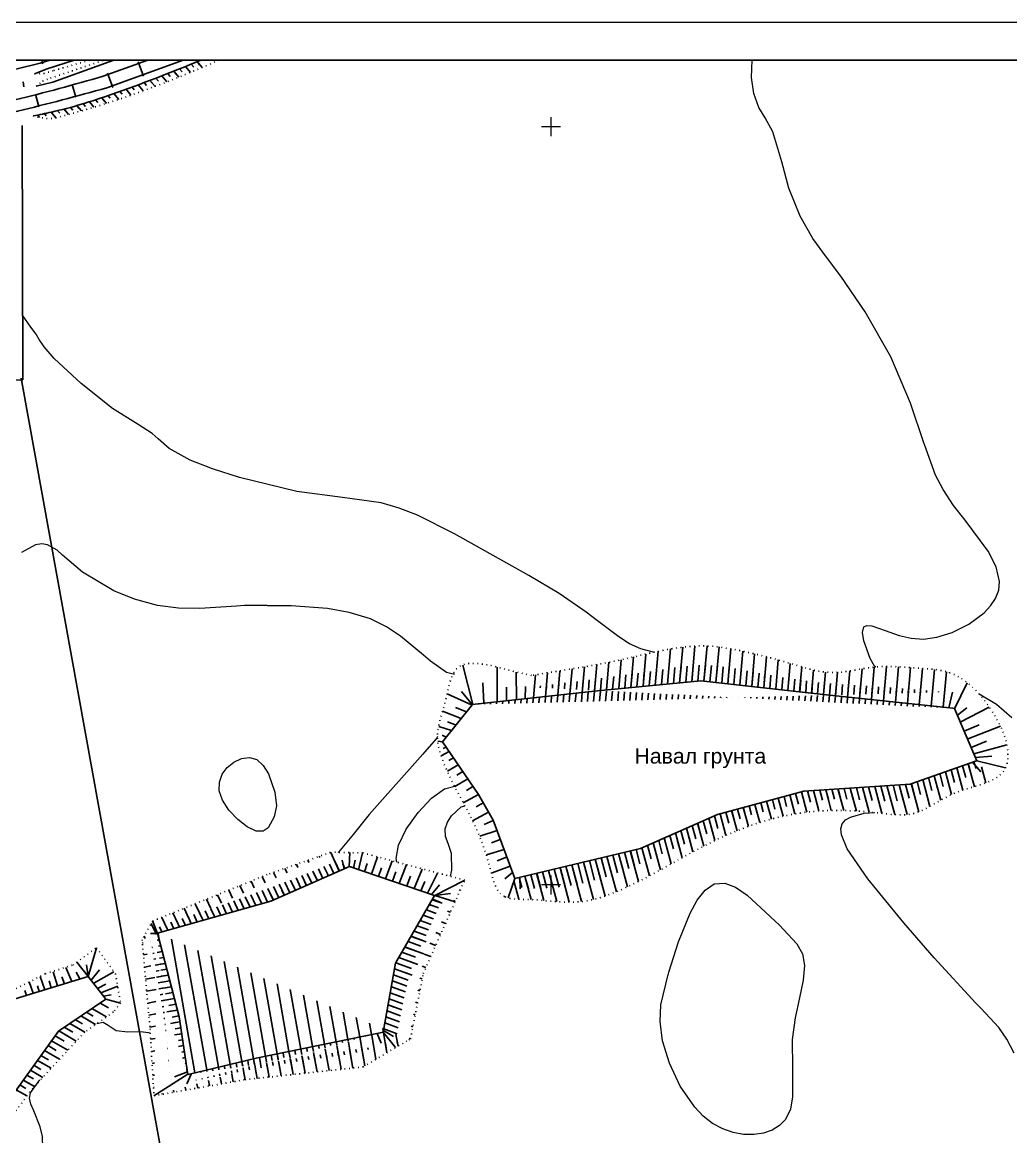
# Model space of a CAD drawing. Header units: millimetres. Extents: x 0 to 9536964, y 0 to 4781485.
# Drawn here: x 9536630.3 to 9536760.6, y 4780866.8 to 4781013.8 of the extents above; entities that cross this region are included whole.
import ezdxf
from ezdxf.enums import TextEntityAlignment as Align

# ---------------------------------------------------------------- set-up
doc = ezdxf.new("R2010")
doc.units = ezdxf.units.MM
doc.linetypes.add('Подошва насыпи (выемки)', pattern=[1, 0, 0.5, -0.5])
for name, color, linetype in [('04 05 26.Изолинии.Утолщённые', 7, 'Continuous'), ('ЖД', 7, 'Continuous'), ('Ограждение', 7, 'Continuous'), ('Сетка', 7, 'Continuous')]:
    doc.layers.add(name, color=color, linetype=linetype)
doc.layers.add('Рамка 1', color=3, linetype='Continuous', lineweight=50)
doc.styles.add('Arial_00010', font='arial.ttf', dxfattribs={"height": 0.2})
doc.linetypes.add('Ограда металлическая высотой 1 м и более (на железобетонных квадратных столбах)', pattern='A,3,[39,IndorTopo.shx,S=0.1,R=0,X=0,Y=0],-0.5,0,-0.5', length=4)
pattern_1 = [(99.99999999999999, (0, 0), (-1.56338230790688, -0.2756664820462518), [])]

msp = doc.modelspace()

# ---------------------------------------------------------------- hatches: boundary and pattern name
h = msp.add_hatch()
h.set_pattern_fill('LINE', color=256, scale=0.25, angle=85)
h.set_pattern_definition([(85, (0, 0), (-0.7907295416103229, 0.06917987080595364), [])])
edge = h.paths.add_edge_path()
edge.add_spline(control_points=[(9536697.203372374, 4780926.07300665), (9536700.39403686, 4780926.45832567), (9536706.22429213, 4780927.162413567), (9536713.820365943, 4780928.231561804), (9536720.308191814, 4780929.336533552), (9536727.02189012, 4780927.98844694), (9536734.538373599, 4780926.613301923), (9536743.269896336, 4780926.183792153), (9536749.058032427, 4780925.697081705), (9536752.139874078, 4780925.43793705)], knot_values=[0, 0, 0, 0, 9.634375919342537, 17.60475639157977, 23.0861439249652, 29.17381888132978, 37.90874524753725, 46.05937306303172, 55.34104762522531, 55.34104762522531, 55.34104762522531, 55.34104762522531], degree=3, periodic=0)
edge.add_line((9536689.598500159, 4780923.783799447), (9536706.136300165, 4780925.613999489))
edge.add_line((9536706.136300165, 4780925.613999489), (9536719.7715004, 4780926.910499862))
edge.add_line((9536719.7715004, 4780926.910499862), (9536735.521899765, 4780925.14899956))
edge.add_line((9536735.521899765, 4780925.14899956), (9536753.012661243, 4780923.2870318))
h = msp.add_hatch()
h.set_pattern_fill('LINE', color=256, scale=0.5, angle=105)
h.set_pattern_definition([(105, (0, 0), (-1.533407249233896, -0.4108752341002518), [])])
edge = h.paths.add_edge_path()
edge.add_line((9536756.144682726, 4780916.356465437), (9536747.370900089, 4780913.299899563))
edge.add_line((9536747.370900089, 4780913.299899563), (9536733.373000313, 4780912.362200326))
edge.add_line((9536733.373000313, 4780912.362200326), (9536721.979099918, 4780909.296599942))
edge.add_line((9536721.979099918, 4780909.296599942), (9536711.799899453, 4780904.812099778))
edge.add_line((9536711.799899453, 4780904.812099778), (9536695.246877847, 4780900.842475535))
edge.add_spline(control_points=[(9536693.973593218, 4780898.412392969), (9536694.778025238, 4780898.066686505), (9536698.462457687, 4780898.195296619), (9536704.06097897, 4780897.051996396), (9536713.053673642, 4780900.885280579), (9536722.150741693, 4780906.740614509), (9536733.48053193, 4780910.204996999), (9536741.748387437, 4780909.718601071), (9536748.438029127, 4780908.830857182), (9536752.24601714, 4780912.26940574), (9536756.750457564, 4780913.089702991), (9536758.226249993, 4780913.826380789)], knot_values=[42.55518191920211, 42.55518191920211, 42.55518191920211, 42.55518191920211, 45.42603529181825, 52.24068679326891, 60.19817348461844, 73.2736592819643, 85.26844120213049, 94.57120230331454, 98.41467283308201, 104.5503302434881, 109.5679675878443, 109.5679675878443, 109.5679675878443, 109.5679675878443], degree=3, periodic=0)
h = msp.add_hatch()
h.set_pattern_fill('LINE', color=256, scale=0.25, angle=105)
h.set_pattern_definition([(105, (0, 0), (-0.766703624616948, -0.2054376170501259), [])])
edge = h.paths.add_edge_path()
edge.add_line((9536756.144682726, 4780916.356465437), (9536747.370900089, 4780913.299899563))
edge.add_line((9536747.370900089, 4780913.299899563), (9536733.373000313, 4780912.362200326))
edge.add_line((9536733.373000313, 4780912.362200326), (9536721.979099918, 4780909.296599942))
edge.add_line((9536721.979099918, 4780909.296599942), (9536711.799899453, 4780904.812099778))
edge.add_line((9536711.799899453, 4780904.812099778), (9536695.246877847, 4780900.842475535))
edge.add_spline(control_points=[(9536696.304427128, 4780899.459222733), (9536698.362362403, 4780899.515068586), (9536702.589444976, 4780899.629778233), (9536708.775046088, 4780901.434358478), (9536714.654760733, 4780904.098210212), (9536720.063466888, 4780906.435761502), (9536725.409025412, 4780909.183405736), (9536731.238287758, 4780910.346071502), (9536737.264348876, 4780911.591474786), (9536742.186665554, 4780911.072484726), (9536746.145723958, 4780910.926108794), (9536749.61381222, 4780912.320847331), (9536752.965868989, 4780913.286388373), (9536755.192821061, 4780914.359627761), (9536755.99178068, 4780914.744671939)], knot_values=[0, 0, 0, 0, 6.154720148348676, 12.64204495652624, 19.14190663025559, 25.52298515416407, 30.33740561110429, 37.07497637839315, 43.25820144249217, 48.64170161771344, 51.89019722035017, 54.96287812123386, 59.70970991816958, 62.36555513962038, 62.36555513962038, 62.36555513962038, 62.36555513962038], degree=3, periodic=0)
h = msp.add_hatch()
h.set_pattern_fill('LINE', color=256, scale=0.5, angle=115)
h.set_pattern_definition([(115, (0, 0), (-1.438763611920682, -0.6709064905133602), [])])
edge = h.paths.add_edge_path()
edge.add_line((9536673.413199555, 4780902.409999951), (9536663.067400211, 4780897.832800385))
edge.add_line((9536663.067400211, 4780897.832800385), (9536648.092800343, 4780893.621400271))
edge.add_line((9536670.90192401, 4780904.285972651), (9536662.578699633, 4780901.361900019))
edge.add_line((9536662.578699633, 4780901.361900019), (9536647.471386569, 4780895.234378072))
edge.add_line((9536647.471386569, 4780895.234378072), (9536646.064300139, 4780892.765200218))
h = msp.add_hatch()
h.set_pattern_fill('LINE', color=256, scale=0.25, angle=115)
h.set_pattern_definition([(115, (0, 0), (-0.719381805960341, -0.3354532452566801), [])])
edge = h.paths.add_edge_path()
edge.add_spline(control_points=[(9536648.399697585, 4780894.60508682), (9536650.389155876, 4780895.250316681), (9536654.536498247, 4780896.595400996), (9536660.529883962, 4780898.746218653), (9536666.334090121, 4780900.860960217), (9536669.93451789, 4780902.381359215), (9536671.685094334, 4780903.120597672)], knot_values=[0, 0, 0, 0, 6.273984717446251, 13.07911947170699, 19.10223073009981, 24.80210323014323, 24.80210323014323, 24.80210323014323, 24.80210323014323], degree=3, periodic=0)
edge.add_line((9536673.413199555, 4780902.409999951), (9536663.067400211, 4780897.832800385))
edge.add_line((9536663.067400211, 4780897.832800385), (9536648.092800343, 4780893.621400271))
h = msp.add_hatch()
h.set_pattern_fill('LINE', color=256, scale=0.5, angle=160)
h.set_pattern_definition([(160, (0, 0), (-0.5429569775294993, -1.491762035497629), [])])
edge = h.paths.add_edge_path()
edge.add_line((9536677.459892748, 4780880.492139475), (9536677.868999794, 4780880.576000458))
edge.add_line((9536677.868999794, 4780880.576000458), (9536679.514899664, 4780889.68799981))
edge.add_line((9536679.514899664, 4780889.68799981), (9536684.659699682, 4780898.602400063))
edge.add_line((9536681.24765234, 4780879.558446068), (9536681.482200164, 4780879.697600436))
edge.add_line((9536681.482200164, 4780879.697600436), (9536683.1580005, 4780888.299499978))
edge.add_line((9536683.1580005, 4780888.299499978), (9536688.558023212, 4780900.499531052))
h = msp.add_hatch()
h.set_pattern_fill('LINE', color=256, scale=0.25, angle=160)
h.set_pattern_definition([(160, (0, 0), (-0.2714784887647497, -0.7458810177488147), [])])
edge = h.paths.add_edge_path()
edge.add_line((9536677.459892748, 4780880.492139475), (9536677.868999794, 4780880.576000458))
edge.add_line((9536677.868999794, 4780880.576000458), (9536679.514899664, 4780889.68799981))
edge.add_line((9536679.514899664, 4780889.68799981), (9536684.659699682, 4780898.602400063))
edge.add_spline(control_points=[(9536685.454444766, 4780897.654645438), (9536684.824278722, 4780896.191423031), (9536683.61844579, 4780893.391523262), (9536681.678719917, 4780889.748264765), (9536680.63677837, 4780885.221213887), (9536680.047368592, 4780882.113624184), (9536679.653086059, 4780880.034818588)], knot_values=[0, 0, 0, 0, 4.783483275320884, 9.153272697205743, 12.29841914791546, 18.65363789355415, 18.65363789355415, 18.65363789355415, 18.65363789355415], degree=3, periodic=0)
h = msp.add_hatch()
h.set_pattern_fill('LINE', color=256, scale=0.5, angle=10)
h.set_pattern_definition([(10, (0, 0), (-0.2756664820462519, 1.56338230790688), [])])
edge = h.paths.add_edge_path()
edge.add_line((9536648.092800343, 4780893.621400271), (9536650.953899624, 4780882.58779945))
edge.add_line((9536650.953899624, 4780882.58779945), (9536652.116599912, 4780875.006900267))
edge.add_line((9536652.116599912, 4780875.006900267), (9536652.117666226, 4780875.007153311))
edge.add_line((9536646.064300139, 4780892.765200218), (9536647.111099856, 4780881.03339956))
edge.add_line((9536647.111099856, 4780881.03339956), (9536647.63169994, 4780872.18740003))
h = msp.add_hatch()
h.set_pattern_fill('LINE', color=256, scale=0.25, angle=10)
h.set_pattern_definition([(10, (0, 0), (-0.1378332410231259, 0.78169115395344), [])])
edge = h.paths.add_edge_path()
edge.add_line((9536648.092800343, 4780893.621400271), (9536650.953899624, 4780882.58779945))
edge.add_line((9536650.953899624, 4780882.58779945), (9536652.116599912, 4780875.006900267))
edge.add_line((9536652.116599912, 4780875.006900267), (9536652.117666226, 4780875.007153311))
edge.add_spline(control_points=[(9536647.142857, 4780892.873131642), (9536647.673218891, 4780889.986010906), (9536648.459603747, 4780885.70518293), (9536649.366060693, 4780879.660932124), (9536649.61689787, 4780876.496260433), (9536649.75573014, 4780874.744691721)], knot_values=[0, 0, 0, 0, 8.806420574583196, 13.05756670171447, 18.32694524831686, 18.32694524831686, 18.32694524831686, 18.32694524831686], degree=3, periodic=0)
h = msp.add_hatch()
h.set_pattern_fill('LINE', color=256, scale=0.5, angle=100)
h.set_pattern_definition(pattern_1)
edge = h.paths.add_edge_path()
edge.add_line((9536648.092800343, 4780893.621400271), (9536650.953899624, 4780882.58779945))
edge.add_line((9536650.953899624, 4780882.58779945), (9536652.116599912, 4780875.006900267))
edge.add_line((9536652.116599912, 4780875.006900267), (9536661.096100513, 4780877.137800531))
edge.add_line((9536661.096100513, 4780877.137800531), (9536677.459892748, 4780880.492139475))
edge.add_line((9536651.937915698, 4780872.946180116), (9536659.647199472, 4780874.30460044))
edge.add_line((9536659.647199472, 4780874.30460044), (9536675.237000434, 4780875.992399489))
edge.add_line((9536675.237000434, 4780875.992399489), (9536681.24765234, 4780879.558446068))
h = msp.add_hatch()
h.set_pattern_fill('LINE', color=256, scale=0.5, angle=100)
h.set_pattern_definition(pattern_1)
edge = h.paths.add_edge_path()
edge.add_line((9536652.128898654, 4780875.009818847), (9536661.096100513, 4780877.137800531))
edge.add_line((9536661.096100513, 4780877.137800531), (9536677.459892748, 4780880.492139475))
edge.add_line((9536647.633723194, 4780872.192377782), (9536659.647199472, 4780874.30460044))
edge.add_line((9536659.647199472, 4780874.30460044), (9536675.237000434, 4780875.992399489))
edge.add_line((9536675.237000434, 4780875.992399489), (9536681.24765234, 4780879.558446068))
h = msp.add_hatch()
h.set_pattern_fill('LINE', color=256, scale=0.25, angle=100)
h.set_pattern_definition([(99.99999999999999, (0, 0), (-0.78169115395344, -0.1378332410231259), [])])
edge = h.paths.add_edge_path()
edge.add_line((9536652.128898654, 4780875.009818847), (9536661.096100513, 4780877.137800531))
edge.add_line((9536661.096100513, 4780877.137800531), (9536677.459892748, 4780880.492139475))
edge.add_spline(control_points=[(9536652.667746453, 4780874.126957168), (9536655.21145451, 4780874.620404523), (9536660.551316328, 4780875.656270524), (9536668.19183585, 4780877.093782082), (9536673.892594758, 4780877.614987122), (9536676.57053922, 4780878.525312494), (9536677.022013979, 4780878.678784284)], knot_values=[0, 0, 0, 0, 7.771036158868104, 16.31329473459047, 23.36076584572438, 24.78982429344926, 24.78982429344926, 24.78982429344926, 24.78982429344926], degree=3, periodic=0)

# ---------------------------------------------------------------- linework, layer by layer
at = {"color": 7, "linetype": 'Continuous'}
for p, q in [((9536651.78202204, 4781007.948986406), (9536652.443163183, 4781007.161069075)), ((9536651.78202204, 4781007.948986406), (9536652.123295821, 4781007.542272151)), ((9536652.554714877, 4781008.262982729), (9536652.893220065, 4781007.859567955)), ((9536653.325989325, 4781008.578669422), (9536653.97664908, 4781007.803243322)), ((9536653.325989325, 4781008.578669424), (9536653.659890832, 4781008.180741102)), ((9536647.892743949, 4781006.409768606), (9536648.218070744, 4781006.022059229)), ((9536648.674479853, 4781006.712987822), (9536649.344179435, 4781005.91487094)), ((9536648.67447985, 4781006.712987825), (9536649.00590334, 4781006.31801269)), ((9536649.454142742, 4781007.018677559), (9536649.790629208, 4781006.617668604)), ((9536650.231866192, 4781007.326678634), (9536650.899318576, 4781006.531239855)), ((9536650.231866192, 4781007.326678634), (9536650.5719557, 4781006.921375738)), ((9536651.007782348, 4781007.636833556), (9536651.349596567, 4781007.22947523)), ((9536643.948183067, 4781004.93643427), (9536644.600987587, 4781004.158452139)), ((9536643.948182996, 4781004.936434356), (9536644.24292761, 4781004.585171401)), ((9536644.742343916, 4781005.224846013), (9536645.041719366, 4781004.868064245)), ((9536645.533739299, 4781005.516553511), (9536646.196063876, 4781004.727225818)), ((9536645.533739265, 4781005.516553551), (9536645.838943733, 4781005.15282503)), ((9536646.322511204, 4781005.811387544), (9536646.634284776, 4781005.43983027)), ((9536647.108799977, 4781006.109180862), (9536647.776768975, 4781005.313126411)), ((9536647.108799964, 4781006.109180879), (9536647.42742995, 4781005.729452448)), ((9536639.112513972, 4781003.290225562), (9536639.718851129, 4781002.567621078)), ((9536639.112513963, 4781003.290225573), (9536639.419362089, 4781002.924538217)), ((9536639.929160269, 4781003.551840192), (9536640.23092087, 4781003.192215912)), ((9536640.740610238, 4781003.819647564), (9536641.363177663, 4781003.077700597)), ((9536640.740610108, 4781003.819647716), (9536641.037250472, 4781003.466125498)), ((9536641.547638431, 4781004.092724601), (9536641.840298522, 4781003.743945886)), ((9536642.350985391, 4781004.370188763), (9536642.990404928, 4781003.608158233)), ((9536642.350985391, 4781004.370188763), (9536642.641918506, 4781004.023468179)), ((9536643.151112292, 4781004.651490443), (9536643.44288711, 4781004.303766754)), ((9536634.05520758, 4781001.908153897), (9536634.675315034, 4781001.169138611)), ((9536634.055207593, 4781001.90815388), (9536634.320669387, 4781001.591788836)), ((9536634.921598766, 4781002.110484876), (9536635.207257487, 4781001.770050069)), ((9536635.777211875, 4781002.325660668), (9536636.37922567, 4781001.608208565)), ((9536635.777211873, 4781002.32566067), (9536636.078245716, 4781001.966902507)), ((9536636.623131722, 4781002.552388437), (9536636.932398643, 4781002.183818474)), ((9536637.460367493, 4781002.789465489), (9536637.772326486, 4781002.417687237)), ((9536637.460367648, 4781002.789465304), (9536638.057481525, 4781002.077852694)), ((9536638.28986466, 4781003.035765048), (9536638.600545842, 4781002.665509633)), ((9536632.293288717, 4781001.538215458), (9536632.551797757, 4781001.230136381)), ((9536633.177951152, 4781001.71877161), (9536633.424097454, 4781001.42542587))]:
    msp.add_line(p, q, dxfattribs=at)
at = {"color": 5, "lineweight": 25}
msp.add_line((9536630.125533747, 4780966.824225508), (9536659.835658934, 4780802.552732504), dxfattribs=at)
at = {"linetype": 'Continuous'}
for p, q in [((9536716.975035641, 4780926.644598552), (9536717.387266424, 4780931.356417968)), ((9536718.581967445, 4780926.797393351), (9536718.992932562, 4780931.494746126)), ((9536720.181416117, 4780926.864655523), (9536720.587759592, 4780931.509182695)), ((9536721.759538813, 4780926.688160722), (9536722.169953601, 4780931.379223224)), ((9536710.54730842, 4780926.033419354), (9536710.900322083, 4780930.068383981)), ((9536712.154240226, 4780926.186214154), (9536712.527023852, 4780930.447150493)), ((9536713.76117203, 4780926.339008952), (9536714.152016707, 4780930.806384044)), ((9536715.368103836, 4780926.491803753), (9536715.772879692, 4780931.118412942)), ((9536723.33766151, 4780926.511665919), (9536723.741755731, 4780931.130484005)), ((9536724.915784208, 4780926.335171118), (9536725.308393298, 4780930.822713554)), ((9536726.493906906, 4780926.158676317), (9536726.871441951, 4780930.473921626)), ((9536728.072029604, 4780925.982181516), (9536728.43121475, 4780930.087686512)), ((9536702.507660883, 4780925.21242638), (9536702.794414798, 4780928.490038635)), ((9536704.116804877, 4780925.390506621), (9536704.41176593, 4780928.761926865)), ((9536705.725948872, 4780925.568586861), (9536706.030466158, 4780929.049235383)), ((9536707.333444811, 4780925.727829756), (9536707.651131028, 4780929.358999827)), ((9536708.940376617, 4780925.880624554), (9536709.274376672, 4780929.698262646)), ((9536729.650152301, 4780925.805686714), (9536729.98806319, 4780929.668025848)), ((9536731.228275001, 4780925.629191912), (9536731.542370081, 4780929.21931512)), ((9536732.806397697, 4780925.45269711), (9536733.09506143, 4780928.752138675)), ((9536734.384520395, 4780925.276202308), (9536734.65206521, 4780928.334253547)), ((9536740.699426414, 4780924.597829293), (9536741.039587298, 4780928.485885981)), ((9536742.278285624, 4780924.429752849), (9536742.653532509, 4780928.718844362)), ((9536743.857144833, 4780924.261676408), (9536744.254942838, 4780928.808528419)), ((9536745.43600404, 4780924.093599969), (9536745.844528355, 4780928.76305425)), ((9536747.01486325, 4780923.925523527), (9536747.42865458, 4780928.655180046)), ((9536748.593722459, 4780923.757447084), (9536749.013071395, 4780928.550627354)), ((9536750.172581667, 4780923.589370644), (9536750.594929382, 4780928.416827101)), ((9536697.680228898, 4780924.678185659), (9536697.945219783, 4780927.707045334)), ((9536699.289372895, 4780924.856265898), (9536699.561450144, 4780927.966123085)), ((9536700.898516888, 4780925.034346138), (9536701.177800762, 4780928.226575411)), ((9536735.96284879, 4780925.102058616), (9536736.222139275, 4780928.065762432)), ((9536737.541707998, 4780924.933982173), (9536737.813352516, 4780928.038893236)), ((9536739.120567206, 4780924.765905732), (9536739.422628675, 4780928.218484123)), ((9536751.751440877, 4780923.421294201), (9536752.162268652, 4780928.117077148)), ((9536639.624699023, 4780882.683472715), (9536638.726240754, 4780883.202197839)), ((9536641.367980387, 4780882.593532303), (9536639.45710424, 4780883.696777161)), ((9536640.366628205, 4780883.171663254), (9536639.45710424, 4780883.696777161)), ((9536638.497626398, 4780880.584557742), (9536636.533650301, 4780881.718459871)), ((9536637.562395826, 4780881.124513363), (9536636.533650301, 4780881.718459871)), ((9536638.214554012, 4780881.664533213), (9536637.264513787, 4780882.213039193)), ((9536639.932803392, 4780881.589045024), (9536637.995377272, 4780882.707618516)), ((9536638.903825406, 4780882.18312574), (9536637.995377272, 4780882.707618516)), ((9536635.793709211, 4780879.396034401), (9536634.587603845, 4780880.092379658)), ((9536637.388561815, 4780879.391789373), (9536635.07192333, 4780880.729301225)), ((9536636.355521318, 4780879.988215582), (9536635.07192333, 4780880.729301225)), ((9536636.944008633, 4780880.564995825), (9536635.802786816, 4780881.223880548)), ((9536634.734529685, 4780878.174464881), (9536633.656518336, 4780878.796855023)), ((9536636.281837601, 4780878.197669791), (9536634.12206109, 4780879.44461734)), ((9536635.255138151, 4780878.790434996), (9536634.12206109, 4780879.44461734)), ((9536633.725526482, 4780876.923926046), (9536632.725432828, 4780877.501330387)), ((9536635.175113384, 4780877.003550211), (9536633.190975584, 4780878.149092704)), ((9536634.226423208, 4780877.55127674), (9536633.190975584, 4780878.149092704)), ((9536632.961664952, 4780874.615311051), (9536631.328804567, 4780875.558043433)), ((9536632.224565646, 4780875.040875533), (9536631.328804567, 4780875.558043433)), ((9536632.726226069, 4780875.667785306), (9536631.79434732, 4780876.205805751)), ((9536634.068389168, 4780875.80943063), (9536632.259890076, 4780876.853568068)), ((9536633.226647824, 4780876.295410221), (9536632.259890076, 4780876.853568068)), ((9536631.854940735, 4780873.421191469), (9536630.397719057, 4780874.262518797)), ((9536631.221043788, 4780873.787172042), (9536630.397719057, 4780874.262518797)), ((9536631.722544998, 4780874.414173737), (9536630.863261813, 4780874.910281114)), ((9536630.867319003, 4780872.158308038), (9536629.46663355, 4780872.966994161)), ((9536630.720941253, 4780873.159362824), (9536629.932176303, 4780873.61475648))]:
    msp.add_line(p, q, dxfattribs=at)
for p, q in [((9536689.70774888, 4780923.778716975), (9536688.382391598, 4780928.995328609)), ((9536692.88335599, 4780924.146142491), (9536692.88343848, 4780928.701698096)), ((9536695.45194332, 4780924.422884515), (9536695.415132994, 4780928.066230359)), ((9536689.605442988, 4780923.786636648), (9536688.19725732, 4780925.488704742)), ((9536691.161952611, 4780923.962725645), (9536691.01469069, 4780926.64923286)), ((9536694.125957064, 4780924.267121964), (9536694.13515449, 4780926.079592031)), ((9536696.593218045, 4780924.551686819), (9536696.620830944, 4780926.180153595)), ((9536752.465423763, 4780923.353169015), (9536752.987253936, 4780925.417024162)), ((9536753.25276258, 4780923.238419829), (9536754.921425115, 4780926.641732843)), ((9536689.614650724, 4780923.703835168), (9536686.301267829, 4780925.203494262)), ((9536688.141464416, 4780921.954082245), (9536685.711653043, 4780922.920121038)), ((9536688.859368855, 4780922.818919228), (9536687.423570286, 4780923.380140023)), ((9536753.621484486, 4780922.388744286), (9536754.86042515, 4780923.37223649)), ((9536754.002115615, 4780921.467302079), (9536757.786093248, 4780923.447338886)), ((9536687.482838003, 4780921.071641204), (9536686.346430076, 4780921.520689934)), ((9536754.504581701, 4780920.257410506), (9536756.489555253, 4780921.126078201)), ((9536686.89865712, 4780920.370647852), (9536685.205155348, 4780920.895067989)), ((9536686.187661063, 4780919.502340631), (9536685.636506362, 4780919.734319282)), ((9536754.925363924, 4780919.224151329), (9536759.279489147, 4780920.915765668)), ((9536685.706126338, 4780918.870203246), (9536685.062151877, 4780918.974595523)), ((9536686.189207714, 4780918.160832902), (9536685.759836417, 4780917.993997873)), ((9536755.410682792, 4780918.124946881), (9536757.441385696, 4780918.938752542)), ((9536755.776569169, 4780917.265420168), (9536760.130704703, 4780918.454124462)), ((9536686.570137864, 4780917.602942459), (9536685.537922746, 4780917.018602889)), ((9536687.14443048, 4780916.767169388), (9536686.548288822, 4780916.399738491)), ((9536755.996111305, 4780916.780797468), (9536758.15487702, 4780916.963676293)), ((9536687.752770072, 4780915.821064284), (9536686.361556334, 4780915.009050233)), ((9536755.602488298, 4780916.167991189), (9536756.709313922, 4780914.906137517)), ((9536756.16046889, 4780916.350870014), (9536759.94746765, 4780915.436481268)), ((9536689.020261938, 4780913.992496619), (9536687.334565604, 4780912.994375615)), ((9536688.357134765, 4780914.960558373), (9536687.564207379, 4780914.455625367)), ((9536689.710625654, 4780912.981533047), (9536688.838664336, 4780912.464462281)), ((9536690.43509821, 4780911.903515877), (9536688.4359367, 4780910.824610973)), ((9536691.051830968, 4780910.822410465), (9536690.153545627, 4780910.296634515)), ((9536691.765652245, 4780909.581883958), (9536689.670598293, 4780908.458549253)), ((9536692.374404276, 4780908.511528212), (9536691.184090361, 4780907.966916135)), ((9536692.883685943, 4780907.185515497), (9536690.597826654, 4780906.404120239)), ((9536693.304756874, 4780905.976129663), (9536692.177566994, 4780905.550043683)), ((9536670.959291657, 4780904.278387262), (9536672.065364577, 4780901.820071027)), ((9536673.401661847, 4780902.401989501), (9536673.48741856, 4780904.253487634)), ((9536674.620032035, 4780902.001481053), (9536675.150966834, 4780904.213485749)), ((9536676.32423664, 4780901.417496577), (9536677.122123625, 4780903.678278286)), ((9536693.835196745, 4780904.669469575), (9536691.495575821, 4780903.949855305)), ((9536694.157787168, 4780903.654379379), (9536692.926404478, 4780903.162009172)), ((9536672.741942467, 4780902.125893103), (9536672.447779512, 4780903.266831865)), ((9536673.967128236, 4780902.219029972), (9536674.159603959, 4780903.243201968)), ((9536675.422301201, 4780901.740078017), (9536675.76097681, 4780902.813086208)), ((9536677.248639783, 4780901.118883986), (9536677.644716814, 4780902.255012838)), ((9536678.178549008, 4780900.786080142), (9536679.03958065, 4780903.161616417)), ((9536679.981698116, 4780900.183205736), (9536680.951789368, 4780902.667772031)), ((9536681.973023254, 4780899.507972845), (9536683.033232778, 4780902.079165951)), ((9536694.640868545, 4780902.480271603), (9536692.225471972, 4780901.571289971)), ((9536679.092785489, 4780900.483728303), (9536679.551996866, 4780901.711665112)), ((9536680.986568421, 4780899.858170919), (9536681.465968767, 4780901.13916201)), ((9536682.838313345, 4780899.222837688), (9536683.351874083, 4780900.429124519)), ((9536683.733886888, 4780898.927383282), (9536685.033796586, 4780901.55386884)), ((9536684.670106456, 4780898.583953517), (9536688.572145212, 4780900.589567856)), ((9536694.90608848, 4780901.647037991), (9536693.920984391, 4780900.785396854)), ((9536695.225131916, 4780900.83882237), (9536694.346839633, 4780898.312656268)), ((9536695.887893045, 4780900.995026099), (9536695.947171072, 4780899.481480675)), ((9536684.246096885, 4780898.748840909), (9536685.307935549, 4780899.98718305)), ((9536684.329203667, 4780898.037678954), (9536685.635650547, 4780897.605760822)), ((9536684.666023294, 4780898.585228627), (9536687.346959444, 4780897.76220666)), ((9536684.671003513, 4780898.60752423), (9536686.733907718, 4780898.859850847)), ((9536648.091202319, 4780893.607444655), (9536647.448949799, 4780895.246026233)), ((9536648.091769425, 4780893.609521417), (9536647.18561678, 4780893.606373992)), ((9536638.958241154, 4780887.909680558), (9536640.055673443, 4780891.681296064)), ((9536636.791913915, 4780887.259879934), (9536636.012403917, 4780889.091223789)), ((9536638.946331931, 4780887.918428784), (9536637.4660104, 4780889.79042015)), ((9536638.954322968, 4780887.920328), (9536638.725294696, 4780889.448260115)), ((9536639.336593548, 4780887.444458907), (9536640.434912585, 4780888.804297022)), ((9536631.707803827, 4780885.707387147), (9536631.18726682, 4780887.203845014)), ((9536633.234555593, 4780886.163387112), (9536632.640194291, 4780887.927618189)), ((9536634.077575611, 4780886.430143461), (9536633.786463939, 4780887.357724491)), ((9536634.908477603, 4780886.684772809), (9536634.320175314, 4780888.552067248)), ((9536635.824285505, 4780886.957592658), (9536635.496769926, 4780887.860925066)), ((9536637.837492328, 4780887.592484711), (9536637.362278335, 4780888.47640531)), ((9536639.700850785, 4780887.022504929), (9536642.321694339, 4780888.545836962)), ((9536630.81823504, 4780885.422171286), (9536630.613065688, 4780886.08683744)), ((9536632.482909083, 4780885.931478404), (9536632.258735556, 4780886.698696801)), ((9536640.200728806, 4780886.331346607), (9536641.297655856, 4780886.890017181)), ((9536640.611220635, 4780885.770400203), (9536642.848556288, 4780886.642107719)), ((9536640.517751282, 4780884.417142089), (9536641.63202146, 4780883.7874258)), ((9536640.982025368, 4780885.326387352), (9536641.970758934, 4780885.4957188)), ((9536641.276404854, 4780884.938517025), (9536643.230610337, 4780884.403600092)), ((9536677.09210826, 4780880.401281047), (9536677.595481716, 4780879.139212165)), ((9536677.859536506, 4780880.591003503), (9536679.5016688, 4780878.561796929)), ((9536677.917278191, 4780880.791384162), (9536679.246130908, 4780880.007212714)), ((9536647.611420467, 4780872.193222476), (9536652.109188443, 4780875.015870605)), ((9536652.068851752, 4780875.358622464), (9536650.327558424, 4780874.686563898)), ((9536652.579803804, 4780875.109959773), (9536651.974722493, 4780873.779282413))]:
    msp.add_line(p, q)
at = {"color": 7}
for points in [[(9536631.879251875, 4781006.978214852), (9536633.550899971, 4781007.642800462), (9536637.100332009, 4781008.770518662)], [(9536632.085489247, 4781005.351211492), (9536634.31080011, 4781005.869499671), (9536641.736299511, 4781008.565799765), (9536642.328493066, 4781008.770518662)]]:
    msp.add_lwpolyline(points, dxfattribs=at)
at = {"color": 7, "linetype": 'Подошва насыпи (выемки)'}
for points in [[(9536631.879251875, 4781006.978214852), (9536633.091493353, 4781007.009350145), (9536634.435321864, 4781007.413049059), (9536639.127474656, 4781008.770518662)], [(9536632.085489247, 4781005.351211492), (9536632.949896479, 4781006.013591055), (9536633.97495091, 4781006.404587286), (9536641.045317942, 4781008.770518662)]]:
    msp.add_lwpolyline(points, dxfattribs=at)
for points in [[(9536689.598500159, 4780923.783799447), (9536706.136300165, 4780925.613999489), (9536719.7715004, 4780926.910499862), (9536735.521899765, 4780925.14899956), (9536753.012661243, 4780923.2870318)], [(9536695.2468087, 4780900.842716065), (9536695.23839992, 4780900.840699663), (9536692.374899551, 4780908.526000185), (9536690.424900534, 4780911.931599542), (9536685.704900168, 4780918.876199654), (9536689.65654438, 4780923.783799447)], [(9536753.012661243, 4780923.2870318), (9536753.24310047, 4780923.262500539), (9536756.158300346, 4780916.362899518), (9536756.143110026, 4780916.357604669)], [(9536756.144682726, 4780916.356465437), (9536747.370900089, 4780913.299899563), (9536733.373000313, 4780912.362200326), (9536721.979099918, 4780909.296599942), (9536711.799899453, 4780904.812099778), (9536695.246877847, 4780900.842475535)], [(9536673.413199555, 4780902.409999951), (9536663.067400211, 4780897.832800385), (9536648.092800343, 4780893.621400271)], [(9536684.659699682, 4780898.602400063), (9536673.413199555, 4780902.409999951)], [(9536677.459892748, 4780880.492139475), (9536677.868999794, 4780880.576000458), (9536679.514899664, 4780889.68799981), (9536684.659699682, 4780898.602400063)], [(9536648.092800343, 4780893.621400271), (9536650.953899624, 4780882.58779945), (9536652.116599912, 4780875.006900267), (9536652.117666226, 4780875.007153311)], [(9536641.274047162, 4780884.92693386), (9536641.286999594, 4780884.93570013), (9536638.971599814, 4780887.9260997), (9536628.162099635, 4780884.609499563), (9536621.194800073, 4780886.230200345), (9536618.05320038, 4780882.721300521)], [(9536618.29314237, 4780835.198827025), (9536618.29679977, 4780835.198099886), (9536618.23369958, 4780845.953200453), (9536618.857900267, 4780854.728899894), (9536623.758699968, 4780865.024900216), (9536635.020200165, 4780880.694299875), (9536641.273796167, 4780884.926142535)], [(9536652.128898654, 4780875.009818847), (9536661.096100513, 4780877.137800531), (9536677.459892748, 4780880.492139475)]]:
    msp.add_lwpolyline(points)
at = {"linetype": 'Подошва насыпи (выемки)'}
for points in [[(9536670.90192401, 4780904.285972651), (9536662.578699633, 4780901.361900019), (9536647.471386569, 4780895.234378072), (9536646.064300139, 4780892.765200218)], [(9536688.558023212, 4780900.499531052), (9536688.614399703, 4780900.62689995), (9536675.17061963, 4780904.214594074), (9536670.971435653, 4780904.307317991)], [(9536681.24765234, 4780879.558446068), (9536681.482200164, 4780879.697600436), (9536683.1580005, 4780888.299499978), (9536688.558023212, 4780900.499531052)], [(9536633.331761764, 4780888.288942553), (9536636.939272184, 4780889.422483513), (9536640.068899617, 4780891.710799675), (9536642.555300701, 4780888.270832746), (9536643.235642113, 4780884.408506847), (9536642.279200356, 4780883.23129954), (9536642.259517537, 4780883.217523441)], [(9536646.064300139, 4780892.765200218), (9536647.111099856, 4780881.03339956), (9536647.63169994, 4780872.18740003), (9536647.63169994, 4780872.18740003)], [(9536599.750899833, 4780882.131599771), (9536611.959000308, 4780885.149700306), (9536620.004000133, 4780890.364200142), (9536623.92528611, 4780887.947320529), (9536628.917899786, 4780886.047099595), (9536633.331761764, 4780888.288942553)], [(9536642.25428559, 4780883.213861575), (9536638.487400154, 4780880.577400345), (9536631.636499522, 4780873.185500476), (9536625.362599866, 4780864.807100185), (9536621.128599973, 4780855.024100241), (9536620.246799907, 4780844.974900011), (9536620.770363694, 4780832.672353344)], [(9536647.633723194, 4780872.192377782), (9536659.647199472, 4780874.30460044), (9536675.237000434, 4780875.992399489), (9536681.24765234, 4780879.558446068)]]:
    msp.add_lwpolyline(points, dxfattribs=at)
at = {"color": 7}
msp.add_open_spline([(9536631.692932144, 4781001.418463983), (9536632.503175655, 4781001.579635196, -5.684443500065484e-05), (9536635.994425746, 4781002.274104209, -0.0003017808476108165), (9536643.43555964, 4781004.624607923, 0.006084024872261376), (9536649.894293731, 4781007.161184115, -0.01968936551111589), (9536653.797256066, 4781008.770518662, -0.01857594313317308)], degree=3, knots=[0, 0, 0, 0, 2.477837869875249, 10.6767306046732, 23.33895679586907, 23.33895679586907, 23.33895679586907, 23.33895679586907], dxfattribs=at)
at = {"color": 7, "linetype": 'Подошва насыпи (выемки)'}
msp.add_open_spline([(9536631.692932142, 4781001.418463983), (9536632.578856742, 4781001.213480924, -3.815590462198989e-05), (9536633.805243898, 4781000.929722475, -9.097519803138857e-05), (9536637.426508278, 4781001.869903024, 0.0004119542539971911), (9536644.805981118, 4781004.040166544, -0.02139354207841804), (9536651.71789938, 4781006.805818301, 0.08681182865066124), (9536656.212544039, 4781008.770518662, 0.05444043450088532)], degree=3, knots=[0, 0, 0, 0, 2.661005545212453, 3.683635181738313, 11.12448946873048, 25.84712646768263, 25.84712646768263, 25.84712646768263, 25.84712646768263], dxfattribs=at)
at = {"linetype": 'Подошва насыпи (выемки)'}
for points, knots in [([(9536758.236996686, 4780913.831756658), (9536759.06820692, 4780914.248441028), (9536760.593885902, 4780915.492576414), (9536760.185862713, 4780919.066842942), (9536758.094702108, 4780923.519091333), (9536754.295990253, 4780928.369589572), (9536747.953100147, 4780928.554259768), (9536742.685591122, 4780929.125839394), (9536737.216203067, 4780927.424223541), (9536730.846727435, 4780929.492096656), (9536725.821563609, 4780930.807063797), (9536718.184330408, 4780932.05157748), (9536710.664930854, 4780929.789553652), (9536702.749353012, 4780928.476017102), (9536698.792596674, 4780927.842676623), (9536697.463962663, 4780927.630008057)], [109.5801581006908, 109.5801581006908, 109.5801581006908, 109.5801581006908, 112.4113841078685, 116.172859325141, 118.7050287163288, 127.6775271651663, 132.0726264381648, 137.1636926961958, 143.6236735552978, 148.4773417656648, 156.7810907164332, 159.356660749054, 171.558553732126, 179.5373378771611, 183.5709720313544, 183.5709720313544, 183.5709720313544, 183.5709720313544]), ([(9536697.423821881, 4780927.638013814), (9536696.38050666, 4780927.865547894), (9536693.836151605, 4780928.420440101), (9536690.894914757, 4780929.355126183), (9536686.87015843, 4780929.018010715), (9536686.319754813, 4780924.036226764), (9536684.537170677, 4780920.024765474), (9536686.240066454, 4780914.51228238), (9536689.580478765, 4780909.150400748), (9536691.759208266, 4780903.505952622), (9536692.70911824, 4780899.12335566), (9536693.779340751, 4780898.502765032), (9536693.892115528, 4780898.449211135)], [0, 0, 0, 0, 3.196593300062495, 7.795600184221133, 9.351852803377227, 14.45760358800824, 19.54143078375461, 22.83066116855345, 31.01562992702503, 38.31251818815314, 42.04427364494587, 42.45704022131005, 42.45704022131005, 42.45704022131005, 42.45704022131005]), ([(9536693.973593218, 4780898.412392969), (9536694.778025238, 4780898.066686505), (9536698.462457687, 4780898.195296619), (9536704.06097897, 4780897.051996396), (9536713.053673642, 4780900.885280579), (9536722.150741693, 4780906.740614509), (9536733.48053193, 4780910.204996999), (9536741.748387437, 4780909.718601071), (9536748.438029127, 4780908.830857182), (9536752.24601714, 4780912.26940574), (9536756.750457564, 4780913.089702991), (9536758.226249993, 4780913.826380789)], [42.55518191920211, 42.55518191920211, 42.55518191920211, 42.55518191920211, 45.42603529181825, 52.24068679326891, 60.19817348461844, 73.2736592819643, 85.26844120213049, 94.57120230331454, 98.41467283308201, 104.5503302434881, 109.5679675878443, 109.5679675878443, 109.5679675878443, 109.5679675878443])]:
    msp.add_open_spline(points, degree=3, knots=knots, dxfattribs=at)
at = {"layer": '04 05 26.Изолинии.Утолщённые', "color": 32, "lineweight": 13, "true_color": 0xbc511d}
for points in [[(9536742.85815713, 4780928.724857219, -25), (9536742.67041167, 4780928.828213521, -25), (9536742.103795668, 4780929.865576263, -25), (9536742.103795668, 4780929.865576263, -25), (9536741.271336218, 4780932.171636963, -25), (9536741.080324486, 4780933.301710127, -25), (9536741.265605448, 4780934.047291256, -25), (9536741.265605448, 4780934.047291256, -25), (9536741.687439173, 4780934.219863376, -25), (9536742.327222299, 4780934.14591718, -25), (9536744.08307385, 4780933.543736657, -25), (9536745.931349823, 4780932.883860365, -25), (9536745.931349823, 4780932.883860365, -25), (9536747.496179977, 4780932.520925768, -25), (9536749.138746899, 4780932.421850851, -25), (9536750.923885878, 4780932.655574399, -25), (9536752.91643221, 4780933.291035197, -25), (9536752.91643221, 4780933.291035197, -25), (9536755.101928726, 4780934.377958939, -25), (9536757.148748405, 4780935.889218957, -25), (9536757.991742093, 4780936.789493893, -25), (9536758.645971768, 4780937.778475488, -25), (9536759.06007249, 4780938.85037127, -25), (9536759.182679327, 4780939.99938877, -25), (9536759.182679327, 4780939.99938877, -25), (9536758.73039393, 4780941.950891629, -25), (9536757.662248934, 4780944.00169683, -25), (9536754.646413239, 4780948.084531316, -25), (9536753.106949681, 4780950.060135387, -25), (9536753.106949681, 4780950.060135387, -25), (9536751.727518791, 4780952.12836776, -25), (9536750.747014336, 4780954.034090839, -25), (9536749.281224469, 4780958.100628356, -25), (9536749.25294869, 4780958.188279896, -25), (9536749.25294869, 4780958.188279896, -25), (9536747.42966194, 4780963.542054497, -25), (9536744.821286397, 4780969.652968462, -25), (9536744.821286397, 4780969.652968462, -25), (9536741.431824, 4780975.600381725, -25), (9536738.238515401, 4780980.298834901, -25), (9536738.238515401, 4780980.298834901, -25), (9536736.340182364, 4780982.810137621, -25), (9536734.546938494, 4780985.269037862, -25), (9536734.546938494, 4780985.269037862, -25), (9536732.892842913, 4780988.201628328, -25), (9536731.389269348, 4780991.902614076, -25), (9536731.389269348, 4780991.902614076, -25), (9536730.451589838, 4780995.381678999, -25), (9536729.285440583, 4780999.33474778, -25), (9536729.285440583, 4780999.33474778, -25), (9536728.239954434, 4781001.165657815, -25), (9536727.40764652, 4781002.548410057, -25), (9536726.748659054, 4781004.3871064, -25), (9536726.748659054, 4781004.3871064, -25), (9536726.461952906, 4781006.469939216, -25), (9536726.533089386, 4781008.770518662, -25)], [(9536713.673909994, 4780930.659074203, -24.5), (9536711.854635885, 4780931.130546706, -24.5), (9536711.854635885, 4780931.130546706, -24.5), (9536710.382323079, 4780931.808633115, -24.5), (9536708.944388777, 4780932.698953198, -24.5), (9536706.143377142, 4780934.819355934, -24.5), (9536704.65153293, 4780935.988481041, -24.5), (9536704.65153293, 4780935.988481041, -24.5), (9536701.099455386, 4780938.437038897, -24.5), (9536697.095100421, 4780940.825379159, -24.5), (9536697.095100421, 4780940.825379159, -24.5), (9536687.269894365, 4780946.303444573, -24.5), (9536687.269894365, 4780946.303444573, -24.5), (9536682.383680198, 4780948.747930738, -24.5), (9536679.994303841, 4780949.703139347, -24.5), (9536677.605035586, 4780950.401577744, -24.5), (9536677.605035586, 4780950.401577744, -24.5), (9536672.514918635, 4780951.102853597, -24.5), (9536666.467646377, 4780951.877790714, -24.5), (9536666.467646377, 4780951.877790714, -24.5), (9536658.927896257, 4780953.712120003, -24.5), (9536655.342157247, 4780954.866516283, -24.5), (9536652.398145597, 4780956.0178374, -24.5), (9536652.398145597, 4780956.0178374, -24.5), (9536649.638707386, 4780957.550754599, -24.5), (9536648.17012794, 4780958.822757485, -24.5), (9536647.403664049, 4780959.52644177, -24.5), (9536647.403664049, 4780959.52644177, -24.5), (9536645.549857343, 4780960.700042987, -24.5), (9536642.168799603, 4780962.828157779, -24.5), (9536642.168799603, 4780962.828157779, -24.5), (9536638.021825466, 4780966.134896331, -24.5), (9536634.467538344, 4780969.419605101, -24.5), (9536634.467538344, 4780969.419605101, -24.5), (9536633.143877387, 4780970.94344224, -24.5), (9536632.50972086, 4780971.949232982, -24.5), (9536632.087696908, 4780972.644290646, -24.5), (9536632.087696908, 4780972.644290646, -24.5), (9536631.392477853, 4780973.560971541, -24.5), (9536630.301200435, 4780975.141657113, -24.5)], [(9536760.799072318, 4780922.052870628, -25), (9536758.763811523, 4780923.794098835, -25), (9536756.500561185, 4780925.151232578, -25)], [(9536685.02253787, 4780919.579424663, -23.5), (9536684.886018617, 4780919.325577255, -23.5), (9536683.3201279, 4780917.50635011, -23.5), (9536683.3201279, 4780917.50635011, -23.5), (9536683.085420722, 4780917.246565836, -23.5), (9536676.037739202, 4780909.263343394, -23.5), (9536676.037739202, 4780909.263343394, -23.5), (9536673.739036562, 4780906.41194483, -23.5), (9536671.971689558, 4780904.31897279, -23.5), (9536671.971689558, 4780904.31897279, -23.5), (9536671.925230045, 4780904.286256863, -23.5)], [(9536679.686620524, 4780903.009424859, -23.5), (9536679.58586363, 4780903.46781472, -23.5), (9536679.87303161, 4780905.233559623, -23.5), (9536679.87303161, 4780905.233559623, -23.5), (9536680.908454284, 4780907.349146211, -23.5), (9536682.473748017, 4780909.529260466, -23.5), (9536684.258001104, 4780911.419382325, -23.5), (9536685.950301835, 4780912.664991725, -23.5), (9536685.950301835, 4780912.664991725, -23.5), (9536687.302773973, 4780913.01992229, -23.5), (9536687.35023875, 4780913.003655871, -23.5)], [(9536761.123939032, 4780877.786105538, -24.5), (9536760.142071856, 4780879.658988343, -24.5), (9536759.064470496, 4780881.188624508, -24.5), (9536756.6957073, 4780883.729303309, -24.5), (9536756.030781612, 4780884.391524002, -24.5), (9536756.030781612, 4780884.391524002, -24.5), (9536750.564597843, 4780890.376514525, -24.5), (9536750.564597843, 4780890.376514525, -24.5), (9536746.552639896, 4780895.011303053, -24.5), (9536746.552639896, 4780895.011303053, -24.5), (9536741.796362104, 4780900.811386878, -24.5), (9536741.796362104, 4780900.811386878, -24.5), (9536739.060750436, 4780904.7666298, -24.5), (9536738.310792316, 4780906.602655251, -24.5), (9536738.238454225, 4780907.391858942, -24.5), (9536738.42432594, 4780908.05960517, -24.5), (9536738.42432594, 4780908.05960517, -24.5), (9536738.866390869, 4780908.565559116, -24.5), (9536739.529951563, 4780908.953130235, -24.5), (9536741.313322652, 4780909.438958016, -24.5), (9536742.721628008, 4780909.537485866, -24.5)], [(9536731.828299062, 4780879.589513465, -24.5), (9536731.868911844, 4780875.828091167, -24.5), (9536731.881817594, 4780872.040457902, -24.5), (9536731.5860831, 4780870.409644125, -24.5), (9536730.92982745, 4780869.046964516, -24.5), (9536730.92982745, 4780869.046964516, -24.5), (9536730.165551424, 4780868.255208395, -24.5), (9536729.187748084, 4780867.653871316, -24.5), (9536728.04096978, 4780867.251715831, -24.5), (9536726.769768864, 4780867.057504493, -24.5), (9536725.418697685, 4780867.079999854, -24.5), (9536724.032308593, 4780867.327964467, -24.5), (9536722.655153941, 4780867.810160884, -24.5), (9536721.331786077, 4780868.535351659, -24.5), (9536721.331786077, 4780868.535351659, -24.5), (9536720.100329095, 4780869.503123758, -24.5), (9536718.973194065, 4780870.676361801, -24.5), (9536717.055821091, 4780873.454071856, -24.5), (9536715.62752964, 4780876.498154097, -24.5), (9536714.73618219, 4780879.438280796, -24.5), (9536714.73618219, 4780879.438280796, -24.5), (9536714.399001887, 4780881.972480945, -24.5), (9536714.501102945, 4780884.179310139, -24.5), (9536715.475014806, 4780888.170958054, -24.5), (9536715.492833383, 4780888.229578375, -24.5), (9536715.492833383, 4780888.229578375, -24.5), (9536715.570398724, 4780888.484871754, -24.5), (9536716.836273527, 4780892.484044897, -24.5), (9536718.348200921, 4780896.285171352, -24.5), (9536718.348200921, 4780896.285171352, -24.5), (9536719.273832614, 4780897.980245477, -24.5), (9536720.33055522, 4780899.315204205, -24.5), (9536721.545300115, 4780900.124512515, -24.5), (9536722.944998685, 4780900.242635384, -24.5), (9536722.944998685, 4780900.242635384, -24.5), (9536724.360936634, 4780899.679953308, -24.5), (9536725.877686232, 4780898.628668789, -24.5), (9536728.9388705, 4780895.847243803, -24.5), (9536729.620676048, 4780895.191305171, -24.5), (9536729.620676048, 4780895.191305171, -24.5), (9536730.101559566, 4780894.734491931, -24.5), (9536732.453912219, 4780892.235381435, -24.5), (9536733.165220452, 4780890.918490757, -24.5), (9536733.45780363, 4780889.38901499, -24.5), (9536733.45780363, 4780889.38901499, -24.5), (9536733.274535958, 4780887.413775776, -24.5), (9536732.774345363, 4780885.111254512, -24.5), (9536732.196145998, 4780882.460645046, -24.5), (9536731.828299062, 4780879.589513465, -24.5)]]:
    msp.add_polyline3d(points, dxfattribs=at)
at = {"layer": '04 05 26.Изолинии.Утолщённые', "color": 32, "lineweight": 20, "true_color": 0xbc511d}
for points in [[(9536687.270628396, 4780927.731843492, -24), (9536686.202024167, 4780928.009172963, -24), (9536684.112234833, 4780929.492733662, -24), (9536684.112234833, 4780929.492733662, -24), (9536683.16650036, 4780930.318574662, -24), (9536680.147956038, 4780932.811922898, -24), (9536678.289444799, 4780934.034530599, -24), (9536676.189965313, 4780935.070647947, -24), (9536676.189965313, 4780935.070647947, -24), (9536673.398287283, 4780935.939649812, -24), (9536670.535108212, 4780936.454465614, -24), (9536665.726267949, 4780936.80878472, -24), (9536665.726267949, 4780936.80878472, -24), (9536663.098438067, 4780936.807667428, -24), (9536662.653683512, 4780936.808976851, -24), (9536662.653683512, 4780936.808976851, -24), (9536662.50852361, 4780936.835615744, -24), (9536659.567901336, 4780936.839169896, -24), (9536659.567901336, 4780936.839169896, -24), (9536658.537047833, 4780936.753179287, -24), (9536653.688185843, 4780936.461279426, -24), (9536650.888707187, 4780936.51887443, -24), (9536648.078820093, 4780936.858595302, -24), (9536648.078820093, 4780936.858595302, -24), (9536645.060718924, 4780937.672102842, -24), (9536642.351919523, 4780938.805066527, -24), (9536638.21807083, 4780941.266847229, -24), (9536638.21807083, 4780941.266847229, -24), (9536635.583619274, 4780943.491405396, -24), (9536634.8763716, 4780944.153246545, -24), (9536634.8763716, 4780944.153246545, -24), (9536633.601097511, 4780944.856617482, -24), (9536632.847878857, 4780944.967376754, -24), (9536632.020312915, 4780944.84587173, -24), (9536632.020312915, 4780944.84587173, -24), (9536630.172732007, 4780943.851354335, -24)], [(9536657.290538773, 4780915.465289993, -24), (9536658.171793709, 4780916.188477315, -24), (9536659.181511153, 4780916.669348918, -24), (9536660.22445948, 4780916.812174403, -24), (9536661.205407063, 4780916.521223374, -24), (9536661.205407063, 4780916.521223374, -24), (9536662.044564974, 4780915.749454224, -24), (9536662.723915085, 4780914.644580523, -24), (9536663.592890201, 4780912.22112892, -24), (9536663.592890201, 4780912.22112892, -24), (9536663.816934552, 4780910.444363481, -24), (9536663.501472529, 4780908.996883169, -24), (9536663.501472529, 4780908.996883169, -24), (9536662.692989452, 4780907.532289804, -24), (9536662.018469922, 4780907.09943943, -24), (9536661.101392087, 4780907.099092607, -24), (9536661.101392087, 4780907.099092607, -24), (9536659.935354812, 4780907.647508658, -24), (9536658.675471373, 4780908.627366156, -24), (9536657.517233644, 4780909.86294849, -24), (9536656.656133503, 4780911.178539049, -24), (9536656.656133503, 4780911.178539049, -24), (9536656.243875206, 4780912.42558745, -24), (9536656.25701254, 4780913.56420823, -24), (9536656.628311673, 4780914.581682156, -24), (9536657.290538773, 4780915.465289993, -24)], [(9536686.72760819, 4780901.13042134, -24), (9536686.911048256, 4780901.951837891, -24), (9536686.886607526, 4780904.140658059, -24), (9536686.886607526, 4780904.140658059, -24), (9536686.435890598, 4780905.455117892, -24), (9536686.089478156, 4780906.400829672, -24), (9536686.032728244, 4780907.380740316, -24), (9536686.032728244, 4780907.380740316, -24), (9536686.334598752, 4780908.25230831, -24), (9536686.87158959, 4780909.104072648, -24), (9536688.138927175, 4780910.282321855, -24), (9536688.138927175, 4780910.282321855, -24), (9536688.638750257, 4780910.413490908, -24), (9536688.659835855, 4780910.406264768, -24)], [(9536640.086472878, 4780881.696599034, -24), (9536640.936095253, 4780881.887285771, -24), (9536640.936095253, 4780881.887285771, -24), (9536641.584372917, 4780881.476709179, -24), (9536642.666413574, 4780880.801528784, -24), (9536642.666413574, 4780880.801528784, -24), (9536644.201551994, 4780880.621048226, -24), (9536645.786833156, 4780880.667208083, -24), (9536646.206494346, 4780880.626733499, -24), (9536646.206494346, 4780880.626733499, -24), (9536646.924494598, 4780880.518745076, -24), (9536647.150225213, 4780880.494229609, -24)], [(9536621.052198002, 4780854.238966956, -24), (9536622.272060417, 4780854.454433188, -24), (9536623.152259156, 4780854.663689469, -24), (9536623.152259156, 4780854.663689469, -24), (9536623.700182205, 4780854.744512649, -24), (9536626.26629867, 4780855.284753419, -24), (9536627.69766773, 4780855.909761196, -24), (9536629.101271544, 4780856.931600097, -24), (9536629.101271544, 4780856.931600097, -24), (9536630.547236485, 4780858.652783099, -24), (9536631.73736347, 4780860.786956718, -24), (9536632.573917914, 4780863.081166585, -24), (9536632.95916523, 4780865.282458326, -24), (9536632.95916523, 4780865.282458326, -24), (9536632.908170741, 4780866.795498908, -24), (9536632.625484888, 4780868.11007034, -24), (9536631.776706485, 4780870.193083882, -24), (9536631.38226949, 4780871.073738064, -24), (9536631.38226949, 4780871.073738064, -24), (9536631.202304335, 4780871.87142351, -24), (9536631.341816828, 4780872.57476136, -24), (9536632.592288597, 4780874.290191643, -24)]]:
    msp.add_polyline3d(points, dxfattribs=at)
at = {"layer": 'ЖД', "color": 7}
for p, q in [((9536632.836127497, 4781008.770518662, -12.16985417435115), (9536632.990847578, 4781008.27931665, -12.16985417435115)), ((9536646.246316131, 4781006.651573754, -12.04915000313282), (9536645.565306013, 4781008.534527953, -12.04915000313282)), ((9536642.189530412, 4781005.17848218, -12.04915000313282), (9536641.506643051, 4781007.06662685, -12.04915000313282)), ((9536636.846079294, 4781005.55752256, -12.1999519306193), (9536637.306198195, 4781003.890308302, -12.1999519306193)), ((9536632.01613922, 4781004.268488124, -12.20003593132545), (9536632.439309174, 4781002.621428888, -12.20003593132545))]:
    msp.add_line(p, q, dxfattribs=at)
at = {"layer": 'ЖД', "elevation": -12.23160000059843}
msp.add_lwpolyline([(9536433.51129256, 4781002.156601713), (9536445.920499917, 4781002.047899792), (9536458.513599575, 4781002.067200315), (9536470.9606003, 4781002.041399837), (9536483.545000501, 4781001.963899848), (9536496.079799902, 4781001.960099994), (9536508.527300106, 4781001.925699729), (9536520.916500052, 4781001.887099803), (9536533.491199596, 4781001.844900488), (9536545.977299726, 4781001.847799934), (9536558.490900358, 4781001.887700075), (9536571.041300101, 4781001.816700042), (9536583.533299915, 4781001.858200534), (9536596.045099732, 4781002.293900267), (9536608.024599768, 4781003.321599925), (9536620.432700431, 4781005.375600473), (9536632.615000429, 4781008.370400168)], dxfattribs=at)
at = {"layer": 'ЖД', "color": 7}
msp.add_lwpolyline([(9536632.615000429, 4781008.370400168), (9536633.882509476, 4781008.770518662)], dxfattribs=at)
for points, elevation in [([(9536646.805851446, 4781008.770518662), (9536640.93140028, 4781006.64589944)], -12.04915000313282), ([(9536641.405600267, 4781005.106600412), (9536651.495761324, 4781008.770518662)], -12.15464998617411)]:
    msp.add_lwpolyline(points, dxfattribs=dict(at, elevation=elevation))
at = {"layer": 'ЖД'}
for points, knots in [([(9536390.183896264, 4780999.703046387, -12.20915285495975), (9536393.108771311, 4780999.62223425, -12.21969798768364), (9536400.222256415, 4780999.449838776, -12.25312315220396), (9536410.932772636, 4780999.094447703, -12.23499354437186), (9536422.744872227, 4780998.985745546, -12.21371703317463), (9536434.45432009, 4780998.23111689, -12.21345117859624), (9536446.728659928, 4780998.498571386, -12.19280692818266), (9536458.675750088, 4780998.394581981, -12.19829984202084), (9536470.660378594, 4780998.431426318, -12.19694397678559), (9536482.57346828, 4780998.322891691, -12.19734439157494), (9536494.958826058, 4780998.331780487, -12.19718720847854), (9536507.3827792, 4780998.307919609, -12.19740939190056), (9536519.900138691, 4780998.186963702, -12.19667649052324), (9536532.154536646, 4780998.260919415, -12.19932220604118), (9536544.037710432, 4780998.12884762, -12.18018652847174), (9536555.81468371, 4780998.173278814, -12.17981368376553), (9536567.761387289, 4780998.052220892, -12.16340943512823), (9536580.071841586, 4780998.166886784, -12.16817894264052), (9536592.471451622, 4780998.360421984, -12.16595292686191), (9536604.909747843, 4780999.063176368, -12.16997286413617), (9536617.181181546, 4781000.961977726, -12.15622872173736), (9536629.22016951, 4781003.354233632, -12.20680114592251), (9536637.066032907, 4781005.559463875, -12.20020144202049), (9536640.93140028, 4781006.64589944, -12.19695001144409)], [147.5843913593789, 147.5843913593789, 147.5843913593789, 147.5843913593789, 156.3624360769349, 168.9311593358144, 179.7326869474342, 191.7956594217821, 204.1071975088138, 216.5423113181485, 227.6406142297809, 240.0599896931396, 252.2827003135236, 264.7964484490134, 277.3318561280457, 289.8358572961593, 301.5590636981692, 312.9825696048092, 325.1662979059116, 337.4001065765111, 349.9129641907798, 362.3737996072116, 374.7324145615422, 387.1320351867416, 399.1730192151692, 399.1730192151692, 399.1730192151692, 399.1730192151692]), ([(9536390.183896266, 4780998.144295952, -12.19538037159671), (9536393.08057474, 4780998.06480829, -12.19545348798519), (9536400.199272381, 4780997.87865425, -12.19502509553238), (9536410.873126104, 4780997.601277305, -12.19524450201547), (9536422.730110481, 4780997.297578107, -12.19518713853789), (9536434.442173803, 4780996.883400843, -12.19520357439652), (9536446.781257719, 4780996.929358224, -12.19519931987848), (9536458.71466484, 4780996.778488908, -12.19519909079291), (9536470.712103171, 4780996.797048911, -12.1952038766006), (9536482.59570759, 4780996.795307294, -12.19518332505267), (9536494.988669612, 4780996.603340975, -12.19526156755522), (9536507.406520098, 4780996.540732127, -12.19496268578553), (9536519.925706262, 4780996.768998291, -12.19607928851623), (9536532.178367555, 4780996.549970497, -12.19200028514072), (9536544.064945552, 4780996.460256647, -12.17795495509546), (9536555.841399498, 4780996.576878099, -12.18319144338784), (9536567.755297936, 4780996.520144887, -12.15719595412087), (9536580.048648305, 4780996.62563557, -12.16460998354124), (9536592.48302327, 4780996.625992588, -12.16161846306519), (9536605.011291921, 4780997.422622557, -12.16598238795121), (9536617.411128784, 4780999.349004488, -12.15162178605404), (9536629.54588614, 4781001.905295704, -12.15538119175424), (9536637.493475404, 4781004.050596565, -12.15489118655206), (9536641.405600268, 4781005.106600412, -12.15464998617411)], [149.0728280900855, 149.0728280900855, 149.0728280900855, 149.0728280900855, 157.7661142502624, 170.4363788227004, 181.1049189890227, 193.3495149762976, 205.5899990122245, 218.1177391910892, 229.1524434491972, 241.5818803636656, 253.767849934487, 266.3353034905837, 278.83423956104, 291.3270751798802, 303.0956101876087, 314.4943346830134, 326.6570448915808, 338.8367940510728, 351.3760035219294, 363.9568311114479, 376.4497604566818, 388.9874271754115, 401.1418938773691, 401.1418938773691, 401.1418938773691, 401.1418938773691])]:
    msp.add_open_spline(points, degree=3, knots=knots, dxfattribs=at)
at = {"layer": 'Ограждение', "linetype": 'Ограда металлическая высотой 1 м и более (на железобетонных квадратных столбах)'}
for points, elevation in [([(9536630.381199505, 4781005.907500446), (9536630.474399507, 4781005.249899573)], -12.22969998463869), ([(9536506.3092, 4780966.8831), (9536601.930999968, 4780966.58210011), (9536630.326000277, 4780966.618399742), (9536630.22840015, 4781000.16179946)], -12.14525)]:
    msp.add_lwpolyline(points, dxfattribs=dict(at, elevation=elevation))
at = {"layer": 'Рамка 1', "color": 7, "lineweight": 20}
msp.add_lwpolyline([(9536964.183896264, 4780593.770518662), (9536370.183896264, 4780593.770518662), (9536370.183896264, 4781013.770518662), (9536964.183896264, 4781013.770518662)], close=True, dxfattribs=at)
at = {"layer": 'Рамка 1', "color": 7, "lineweight": 30}
msp.add_lwpolyline([(9536390.183896264, 4780598.770518662), (9536959.183896264, 4780598.770518662), (9536959.183896264, 4781008.770518662), (9536390.183896264, 4781008.770518662)], close=True, dxfattribs=at)
at = {"layer": 'Сетка', "color": 94, "lineweight": 20, "true_color": 0x00a500}
for points in [[(9536700, 4781001.25), (9536700, 4780998.75)], [(9536701.25, 4781000), (9536698.75, 4781000)], [(9536700, 4780901.25), (9536700, 4780898.75)], [(9536701.25, 4780900), (9536698.75, 4780900)]]:
    msp.add_lwpolyline(points, dxfattribs=at)

# ---------------------------------------------------------------- texts
at = {"style": 'Arial_00010'}
msp.add_text('Навал грунта', height=2, dxfattribs=at).set_placement((9536719.708789276, 4780915.397377644, -0.03819999999999979), align=Align.BOTTOM_CENTER)

doc.saveas('drawing.dxf')
